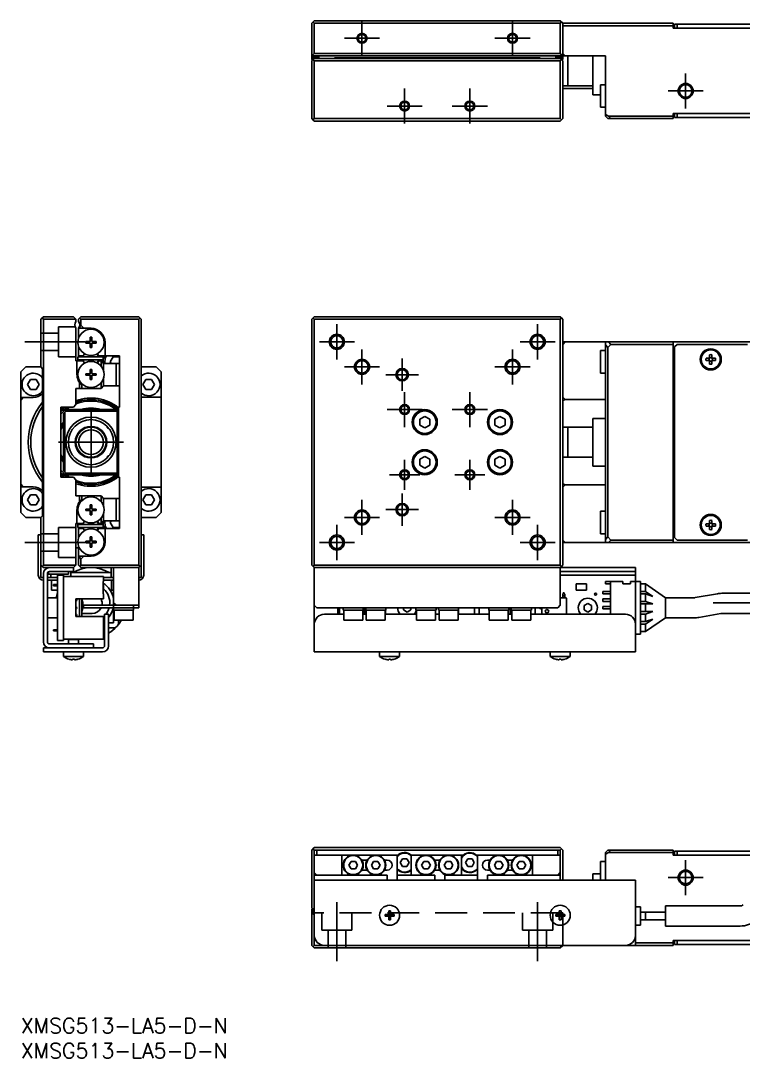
# Model space of a CAD drawing. Extents: x 0 to 586, y -8 to 203.
# Drawn here: x 0 to 144, y -8 to 198.8 of the extents above; entities that cross this region are included whole.
import ezdxf

# ---------------------------------------------------------------- set-up
doc = ezdxf.new("R2010")
doc.units = 0
doc.header["$LTSCALE"] = 0.5
doc.linetypes.add('CENTER', pattern=[50.8, 31.75, -6.35, 6.35, -6.35])
doc.linetypes.add('DASHED', pattern=[19.05, 12.7, -6.35])
for name, color, linetype in [('MSM_CENTER', 1, 'CENTER'), ('MSM_CONTINUOUS', 7, 'CONTINUOUS'), ('MSM_DASHED', 4, 'DASHED'), ('MSM_NARROW', 5, 'CONTINUOUS'), ('MSM_PART_NUMBER', 7, 'CONTINUOUS')]:
    doc.layers.add(name, color=color, linetype=linetype)
doc.styles.get("Standard").update_dxf_attribs({"font": 'txt.shx', "height": 1, "bigfont": 'bigfont.shx'})

# ---------------------------------------------------------------- blocks, each defined once
blk = doc.blocks.new('*U2')
at = {"layer": 'MSM_PART_NUMBER'}
blk.add_text('XMSG513-LA5-D-N', height=3, dxfattribs=at).set_placement((0, -3))
blk = doc.blocks.new('*U3')
at = {"layer": 'MSM_PART_NUMBER'}
blk.add_text('XMSG513-LA5-D-N', height=3, dxfattribs=at).set_placement((0, -8))

msp = doc.modelspace()

# ---------------------------------------------------------------- linework, layer by layer
at = {"layer": 'MSM_CENTER'}
for p, q in [((68, 198.8), (68, 191.8)), ((98, 198.8), (98, 191.8)), ((64.5, 195.3), (71.5, 195.3)), ((94.5, 195.3), (101.5, 195.3)), ((132.5, 188.3), (132.5, 181.3)), ((76.5, 185.3), (76.5, 178.3)), ((89.5, 185.3), (89.5, 178.3)), ((129, 184.8), (136, 184.8)), ((73, 181.8), (80, 181.8)), ((86, 181.8), (93, 181.8)), ((63, 138.3), (63, 131.3)), ((103, 138.3), (103, 131.3)), ((12.84, 134.8), (0.83, 134.8)), ((59.5, 134.8), (66.5, 134.8)), ((99.5, 134.8), (106.5, 134.8)), ((68, 133.3), (68, 126.3)), ((98, 133.3), (98, 126.3)), ((76, 125), (76, 131.5)), ((64.5, 129.8), (71.5, 129.8)), ((72.75, 128.25), (79.25, 128.25)), ((94.5, 129.8), (101.5, 129.8)), ((76.5, 124.8), (76.5, 117.8)), ((89.5, 124.8), (89.5, 117.8)), ((14, 108.3), (14, 121.3)), ((73, 121.3), (80, 121.3)), ((86, 121.3), (93, 121.3)), ((7.5, 114.8), (20.5, 114.8)), ((76.5, 105.3), (76.5, 111.3)), ((89.5, 105.3), (89.5, 111.3)), ((73.5, 108.3), (79.5, 108.3)), ((86.5, 108.3), (92.5, 108.3)), ((76, 98.1), (76, 104.6)), ((68, 103.3), (68, 96.3)), ((72.75, 101.35), (79.25, 101.35)), ((98, 103.3), (98, 96.3)), ((64.5, 99.8), (71.5, 99.8)), ((94.5, 99.8), (101.5, 99.8)), ((63, 98.3), (63, 91.3)), ((103, 98.3), (103, 91.3)), ((0.83, 94.8), (12.84, 94.8)), ((59.5, 94.8), (66.5, 94.8)), ((99.5, 94.8), (106.5, 94.8)), ((138, 82.8), (288, 82.8)), ((132.5, 31.5), (132.5, 24.5)), ((129, 28), (136, 28)), ((63, 23.13), (63, 11.33)), ((103, 23.13), (103, 11.33))]:
    msp.add_line(p, q, dxfattribs=at)
at = {"layer": 'MSM_CONTINUOUS'}
for p, q in [((58.5, 198.8), (58, 198.3)), ((58.25, 198.55), (58.5, 198.3)), ((58.5, 198.8), (107.5, 198.8)), ((108, 198.3), (107.5, 198.8)), ((107.5, 198.3), (107.75, 198.55)), ((58, 191.1), (58, 198.3)), ((58.5, 198.3), (58.5, 192.3)), ((107.5, 198.3), (58.5, 198.3)), ((107.5, 192.3), (107.5, 198.3)), ((108, 198.3), (130, 198.3)), ((108, 191.1), (108, 198.3)), ((130, 197.8), (108, 197.8)), ((130, 198.3), (130, 197.3)), ((145.5, 197.3), (130, 197.3)), ((130.3, 197.3), (130.3, 198.1)), ((130.3, 198.1), (145.3, 198.1)), ((130.8, 198.1), (130.8, 197.3)), ((58.5, 192.3), (58, 191.8)), ((58, 191.8), (116.5, 191.8)), ((58, 191.6), (59.4, 191.6)), ((58, 190.8), (58.5, 191.3)), ((58.1, 191), (58, 191.1)), ((58, 179.3), (58, 190.8)), ((58.1, 190.9), (58.1, 191.1)), ((58.5, 190.8), (58.25, 191.05)), ((59.1, 191.4), (58.4, 191.4)), ((58.5, 192.3), (107.5, 192.3)), ((58.5, 191.3), (107.5, 191.3)), ((107.5, 190.8), (58.5, 190.8)), ((58.5, 190.8), (58.5, 179.3)), ((59.4, 191.3), (59.4, 191.6)), ((103.5, 191.41), (62.5, 191.41)), ((62.5, 191.3), (62.5, 191.41)), ((103.5, 191.3), (103.5, 191.41)), ((106.6, 191.3), (106.6, 191.6)), ((108, 191.6), (106.6, 191.6)), ((107.6, 191.4), (106.9, 191.4)), ((108, 191.8), (107.5, 192.3)), ((107.5, 191.3), (108, 190.8)), ((107.75, 191.05), (107.5, 190.8)), ((107.5, 179.3), (107.5, 190.8)), ((108, 191.1), (107.9, 191)), ((107.9, 191.1), (107.9, 190.9)), ((108.5, 191.8), (108, 192.3)), ((108, 190.8), (108, 179.3)), ((109, 185.8), (109, 191.8)), ((114, 184.05), (114, 191.8)), ((116.5, 179.8), (116.5, 191.8)), ((108, 185.8), (114, 185.8)), ((108, 185.3), (114, 185.3)), ((115.5, 186.05), (115.5, 181.55)), ((116.5, 186.05), (115.5, 186.05)), ((114, 184.05), (115.5, 184.05)), ((115.5, 181.55), (116.5, 181.55)), ((116.5, 180.11), (117.11, 179.8)), ((145.5, 180.3), (130, 180.3)), ((130, 180.3), (130, 179.3)), ((130.3, 179.5), (130.3, 180.3)), ((130.8, 180.3), (130.8, 179.5)), ((58, 179.3), (58.5, 178.8)), ((58.25, 179.05), (58.5, 179.3)), ((58.5, 179.3), (107.5, 179.3)), ((107.5, 178.8), (58.5, 178.8)), ((107.5, 179.3), (107.75, 179.05)), ((107.5, 178.8), (108, 179.3)), ((117, 179.3), (116.5, 179.8)), ((130, 179.3), (117, 179.3)), ((117.11, 179.8), (130, 179.8)), ((117.11, 179.8), (117.61, 179.3)), ((130.3, 179.5), (145.7, 179.5)), ((4, 139.3), (4.5, 139.8)), ((4, 129.8), (4, 139.3)), ((4.25, 139.55), (4.5, 139.3)), ((4.5, 139.8), (10.5, 139.8)), ((4.5, 139.3), (4.5, 90.3)), ((11, 139.3), (4.5, 139.3)), ((10.5, 139.8), (11, 139.3)), ((11, 138.86), (11, 139.3)), ((11.5, 139.3), (12, 139.8)), ((11.5, 138.86), (11.5, 139.3)), ((11.75, 139.55), (12, 139.3)), ((12, 139.8), (23.5, 139.8)), ((12, 139.3), (12, 138.1)), ((23.5, 139.3), (12, 139.3)), ((24, 139.3), (23.5, 139.8)), ((23.5, 139.3), (23.75, 139.55)), ((23.5, 90.3), (23.5, 139.3)), ((24, 88), (24, 139.3)), ((58, 139.3), (58.5, 139.8)), ((58, 90.3), (58, 139.3)), ((58.25, 139.55), (58.5, 139.3)), ((58.5, 139.8), (107.5, 139.8)), ((58.5, 139.3), (58.5, 90.3)), ((107.5, 139.3), (58.5, 139.3)), ((107.5, 139.8), (108, 139.3)), ((107.5, 139.3), (107.75, 139.55)), ((107.5, 90.3), (107.5, 139.3)), ((108, 139.3), (108, 90.3)), ((11, 131), (11, 137.54)), ((11.5, 137.54), (11.5, 135.41)), ((14, 137.5), (11.5, 137.5)), ((12, 138.1), (11.58, 137.5)), ((12.6, 137.5), (12, 138.1)), ((11.4, 134.8), (11, 134.8)), ((13, 134.84), (13.8, 134.84)), ((13, 134.84), (13, 134.56)), ((13, 134.56), (13.8, 134.56)), ((13.53, 134.56), (13.53, 134.84)), ((13.86, 135.7), (14.15, 135.7)), ((13.86, 134.91), (13.86, 135.7)), ((14.15, 135.17), (13.86, 135.17)), ((13.86, 133.7), (13.86, 134.5)), ((14.15, 134.91), (14.15, 135.7)), ((14.15, 133.7), (14.15, 134.5)), ((14.21, 134.84), (15, 134.84)), ((14.21, 134.56), (15, 134.56)), ((14.47, 134.56), (14.47, 134.84)), ((15, 134.84), (15, 134.56)), ((16.8, 132), (16.8, 134.7)), ((108, 134.3), (108.5, 134.8)), ((151.5, 134.8), (108, 134.8)), ((116.5, 94.8), (116.5, 134.8)), ((117.11, 134.8), (117.61, 134.3)), ((130, 134.8), (130, 94.8)), ((11.5, 133.99), (11.5, 132)), ((13.86, 134.23), (14.15, 134.23)), ((13.86, 133.7), (14.15, 133.7)), ((115.5, 133.05), (115.5, 128.55)), ((116.5, 133.05), (115.5, 133.05)), ((117, 133.69), (116.5, 134.19)), ((117.61, 134.3), (117, 133.69)), ((117, 133.69), (117, 95.91)), ((130, 134.3), (117.61, 134.3)), ((130.8, 134.3), (130.3, 133.8)), ((130.3, 133.8), (130.3, 95.8)), ((144.8, 134.3), (130.8, 134.3)), ((12.46, 131), (11, 131)), ((11.2, 131), (11.2, 128.3)), ((11.39, 131.8), (11.39, 131.2)), ((16.39, 131.8), (11.39, 131.8)), ((11.39, 131.2), (16.39, 131.2)), ((11.5, 132), (12.46, 132)), ((12.46, 132), (12.63, 132.29)), ((12.46, 131), (12.63, 130.71)), ((15.37, 132.29), (15.54, 132)), ((15.37, 130.71), (15.54, 131)), ((15.54, 132), (19.7, 132)), ((16, 131), (15.54, 131)), ((16, 129.96), (16, 131)), ((16, 131), (16.5, 130.5)), ((16.39, 131.2), (16.39, 131.8)), ((16.5, 130.5), (16.5, 129.01)), ((19.7, 130.5), (16.5, 130.5)), ((17.85, 130.8), (18.42, 131.8)), ((18.02, 130.5), (17.85, 130.8)), ((18.42, 131.8), (19.58, 131.8)), ((19, 126), (19, 130.5)), ((19.58, 131.8), (19.7, 131.59)), ((19.7, 121.8), (19.7, 132)), ((137.26, 131.54), (136.58, 131.54)), ((136.58, 131.06), (137.26, 131.06)), ((137.26, 132.22), (137.26, 131.54)), ((137.26, 131.06), (137.26, 130.38)), ((137.74, 131.54), (137.74, 132.22)), ((138.42, 131.54), (137.74, 131.54)), ((137.74, 130.38), (137.74, 131.06)), ((137.74, 131.06), (138.42, 131.06)), ((1, 129.8), (0, 128.8)), ((0, 100.8), (0, 128.8)), ((1, 129.8), (4, 129.8)), ((4.35, 129.45), (4, 129.8)), ((4.35, 100.15), (4.35, 129.45)), ((13, 128.44), (13.8, 128.44)), ((13, 128.44), (13, 128.15)), ((13.53, 128.15), (13.53, 128.44)), ((13.86, 129.3), (14.15, 129.3)), ((13.86, 128.5), (13.86, 129.3)), ((14.15, 128.77), (13.86, 128.77)), ((14.15, 128.5), (14.15, 129.3)), ((14.21, 128.44), (15, 128.44)), ((14.47, 128.15), (14.47, 128.44)), ((15, 128.44), (15, 128.15)), ((24, 129.8), (27, 129.8)), ((28, 128.8), (27, 129.8)), ((28, 128.8), (28, 100.8)), ((115.5, 128.55), (116.5, 128.55)), ((1.35, 126.3), (1.92, 127.3)), ((1.92, 125.3), (1.35, 126.3)), ((1.92, 127.3), (3.08, 127.3)), ((3.08, 127.3), (3.65, 126.3)), ((3.65, 126.3), (3.08, 125.3)), ((11.7, 125.5), (11.7, 126.7)), ((12.2, 126.16), (12.2, 125.5)), ((13, 128.15), (13.8, 128.15)), ((13.86, 127.3), (13.86, 128.09)), ((13.86, 127.83), (14.15, 127.83)), ((13.86, 127.3), (14.15, 127.3)), ((14.15, 127.3), (14.15, 128.09)), ((14.21, 128.15), (15, 128.15)), ((16, 125.5), (16, 126.64)), ((16.5, 127.59), (16.5, 126)), ((24.35, 126.3), (24.92, 127.3)), ((24.92, 125.3), (24.35, 126.3)), ((24.92, 127.3), (26.08, 127.3)), ((26.08, 127.3), (26.65, 126.3)), ((26.65, 126.3), (26.08, 125.3)), ((3.08, 125.3), (1.92, 125.3)), ((11, 125.5), (16, 125.5)), ((11, 125.5), (11, 122.3)), ((16.5, 126), (16, 125.5)), ((16.5, 126), (19.7, 126)), ((26.08, 125.3), (24.92, 125.3)), ((130.3, 124.8), (130, 124.8)), ((0, 123.2), (0.5, 123.7)), ((2.5, 123.7), (0, 123.7)), ((11, 122.3), (10.5, 121.8)), ((28, 123.8), (24, 123.8)), ((108.5, 123.29), (108, 123.79)), ((108, 123.11), (108.5, 123.29)), ((116.5, 123.29), (108.5, 123.29)), ((130, 123.05), (130.3, 123.05)), ((8, 107.8), (8, 121.8)), ((10.5, 121.8), (8, 121.8)), ((8.5, 120.5), (9.3, 121.3)), ((8.5, 109.1), (8.5, 120.5)), ((8.8, 120.8), (8.8, 108.8)), ((19, 121), (9, 121)), ((9.3, 121.3), (18.7, 121.3)), ((18.7, 121.3), (19.5, 120.5)), ((19.2, 108.8), (19.2, 120.8)), ((19.5, 107.8), (19.5, 121.8)), ((19.5, 121.8), (19.7, 121.8)), ((79.5, 119.38), (80.5, 119.95)), ((80.5, 119.95), (81.5, 119.38)), ((94.5, 119.38), (95.5, 119.95)), ((95.5, 119.95), (96.5, 119.38)), ((17.2, 117.78), (17.2, 117.96)), ((79.5, 118.22), (79.5, 119.38)), ((80.5, 117.65), (79.5, 118.22)), ((81.5, 118.22), (80.5, 117.65)), ((81.5, 119.38), (81.5, 118.22)), ((94.5, 118.22), (94.5, 119.38)), ((95.5, 117.65), (94.5, 118.22)), ((96.5, 118.22), (95.5, 117.65)), ((96.5, 119.38), (96.5, 118.22)), ((114, 110.05), (114, 119.55)), ((116.5, 119.55), (114, 119.55)), ((130.2, 119.8), (130, 119.6)), ((130.3, 119.8), (130.2, 119.8)), ((130.2, 119.8), (130.2, 109.8)), ((17.2, 117.78), (17.43, 117.55)), ((17.43, 117.72), (17.43, 117.55)), ((17.43, 117.55), (17.56, 117.55)), ((114, 117.8), (108, 117.8)), ((109, 111.8), (109, 117.8)), ((17.43, 112.05), (17.2, 111.83)), ((17.2, 111.64), (17.2, 111.83)), ((17.43, 112.05), (17.43, 111.88)), ((17.56, 112.05), (17.43, 112.05)), ((79.5, 111.38), (80.5, 111.95)), ((80.5, 111.95), (81.5, 111.38)), ((94.5, 111.38), (95.5, 111.95)), ((95.5, 111.95), (96.5, 111.38)), ((108, 111.8), (114, 111.8)), ((79.5, 110.22), (79.5, 111.38)), ((80.5, 109.65), (79.5, 110.22)), ((81.5, 110.22), (80.5, 109.65)), ((81.5, 111.38), (81.5, 110.22)), ((94.5, 110.22), (94.5, 111.38)), ((95.5, 109.65), (94.5, 110.22)), ((96.5, 110.22), (95.5, 109.65)), ((96.5, 111.38), (96.5, 110.22)), ((114, 110.05), (116.5, 110.05)), ((130, 110), (130.2, 109.8)), ((130.2, 109.8), (130.3, 109.8)), ((8, 107.8), (10.5, 107.8)), ((9.3, 108.3), (8.5, 109.1)), ((9, 108.6), (19, 108.6)), ((18.7, 108.3), (9.3, 108.3)), ((10.5, 107.8), (11, 107.3)), ((19.5, 109.1), (18.7, 108.3)), ((19.7, 107.8), (19.5, 107.8)), ((19.7, 97.6), (19.7, 107.8)), ((0.5, 105.9), (0, 106.4)), ((0, 105.9), (2.5, 105.9)), ((11, 107.3), (11, 104.1)), ((24, 105.8), (28, 105.8)), ((108.5, 106.31), (108, 106.49)), ((108, 105.81), (108.5, 106.31)), ((108.5, 106.31), (116.5, 106.31)), ((130.3, 106.55), (130, 106.55)), ((1.35, 103.3), (1.92, 104.3)), ((1.92, 104.3), (3.08, 104.3)), ((3.08, 104.3), (3.65, 103.3)), ((11, 104.1), (16, 104.1)), ((11.7, 102.9), (11.7, 104.1)), ((12.2, 104.1), (12.2, 103.44)), ((16, 102.96), (16, 104.1)), ((16, 104.1), (16.5, 103.6)), ((16.5, 103.6), (16.5, 102.01)), ((19.7, 103.6), (16.5, 103.6)), ((19, 99.1), (19, 103.6)), ((24.35, 103.3), (24.92, 104.3)), ((24.92, 104.3), (26.08, 104.3)), ((26.08, 104.3), (26.65, 103.3)), ((130, 104.8), (130.3, 104.8)), ((1.92, 102.3), (1.35, 103.3)), ((3.08, 102.3), (1.92, 102.3)), ((3.65, 103.3), (3.08, 102.3)), ((13, 101.44), (13.8, 101.44)), ((13, 101.44), (13, 101.15)), ((13.53, 101.15), (13.53, 101.44)), ((13.86, 102.3), (14.15, 102.3)), ((13.86, 101.5), (13.86, 102.3)), ((14.15, 101.77), (13.86, 101.77)), ((14.15, 101.5), (14.15, 102.3)), ((14.21, 101.44), (15, 101.44)), ((14.47, 101.15), (14.47, 101.44)), ((15, 101.44), (15, 101.15)), ((24.92, 102.3), (24.35, 103.3)), ((26.08, 102.3), (24.92, 102.3)), ((26.65, 103.3), (26.08, 102.3)), ((0, 100.8), (1, 99.8)), ((4, 99.8), (1, 99.8)), ((4, 99.8), (4.35, 100.15)), ((4, 88), (4, 99.8)), ((11.2, 98.6), (11.2, 101.3)), ((13, 101.15), (13.8, 101.15)), ((13.86, 100.3), (13.86, 101.09)), ((13.86, 100.83), (14.15, 100.83)), ((13.86, 100.3), (14.15, 100.3)), ((14.15, 100.3), (14.15, 101.09)), ((14.21, 101.15), (15, 101.15)), ((16, 98.6), (16, 99.64)), ((16.5, 100.59), (16.5, 99.1)), ((27, 99.8), (24, 99.8)), ((27, 99.8), (28, 100.8)), ((115.5, 101.05), (115.5, 96.55)), ((116.5, 101.05), (115.5, 101.05)), ((11, 90.3), (11, 98.6)), ((12.46, 98.6), (11, 98.6)), ((11.39, 98.4), (11.39, 97.8)), ((16.39, 98.4), (11.39, 98.4)), ((11.39, 97.8), (16.39, 97.8)), ((12.46, 97.6), (11.5, 97.6)), ((11.5, 97.6), (11.5, 95.61)), ((12.63, 98.89), (12.46, 98.6)), ((12.63, 97.31), (12.46, 97.6)), ((15.54, 98.6), (15.37, 98.89)), ((15.54, 97.6), (15.37, 97.31)), ((16, 98.6), (15.54, 98.6)), ((19.7, 97.6), (15.54, 97.6)), ((16.5, 99.1), (16, 98.6)), ((16.39, 97.8), (16.39, 98.4)), ((16.5, 99.1), (19.7, 99.1)), ((16.8, 94.9), (16.8, 97.6)), ((17.85, 98.8), (18.02, 99.1)), ((18.42, 97.8), (17.85, 98.8)), ((19.58, 97.8), (18.42, 97.8)), ((19.7, 98.01), (19.58, 97.8)), ((137.26, 98.54), (136.58, 98.54)), ((136.58, 98.06), (137.26, 98.06)), ((137.26, 99.22), (137.26, 98.54)), ((137.26, 98.06), (137.26, 97.38)), ((137.74, 98.54), (137.74, 99.22)), ((138.42, 98.54), (137.74, 98.54)), ((137.74, 97.38), (137.74, 98.06)), ((137.74, 98.06), (138.42, 98.06)), ((3.5, 96.3), (3.5, 88.3)), ((3.5, 96.3), (4, 96.3)), ((13.86, 95.9), (14.15, 95.9)), ((13.86, 95.1), (13.86, 95.9)), ((14.15, 95.37), (13.86, 95.37)), ((14.15, 95.1), (14.15, 95.9)), ((24, 96.3), (24.5, 96.3)), ((24.5, 96.3), (24.5, 88.3)), ((108.5, 94.8), (108, 95.3)), ((115.5, 96.55), (116.5, 96.55)), ((116.5, 95.41), (117, 95.91)), ((117, 95.91), (117.61, 95.3)), ((117.61, 95.3), (117.11, 94.8)), ((117.61, 95.3), (130, 95.3)), ((130.3, 95.8), (130.8, 95.3)), ((130.8, 95.3), (144.8, 95.3)), ((11.4, 94.8), (11, 94.8)), ((11.5, 93.72), (11, 93.72)), ((11.5, 94.19), (11.5, 90.3)), ((13, 95.04), (13.8, 95.04)), ((13, 95.04), (13, 94.75)), ((13, 94.75), (13.8, 94.75)), ((13.53, 94.75), (13.53, 95.04)), ((13.86, 93.9), (13.86, 94.69)), ((13.86, 94.43), (14.15, 94.43)), ((13.86, 93.9), (14.15, 93.9)), ((14.15, 93.9), (14.15, 94.69)), ((14.21, 95.04), (15, 95.04)), ((14.21, 94.75), (15, 94.75)), ((14.47, 94.75), (14.47, 95.04)), ((15, 95.04), (15, 94.75)), ((108, 94.8), (145.5, 94.8)), ((14, 92.1), (11.5, 92.1)), ((11.58, 92.1), (12, 91.5)), ((12, 91.5), (12.6, 92.1)), ((12, 91.5), (12, 90.3)), ((4.5, 89.8), (4, 90.3)), ((4.5, 90.3), (4.25, 90.05)), ((4.5, 90.3), (11, 90.3)), ((10.5, 89.8), (4.5, 89.8)), ((5.5, 88.95), (5.5, 88.5)), ((10.5, 89), (5.7, 89)), ((9.5, 88.5), (9.5, 89)), ((10, 88.05), (10, 89)), ((11, 90.3), (10.5, 89.8)), ((10.5, 89.8), (10.5, 89)), ((12, 89.8), (11.5, 90.3)), ((12, 90.3), (11.75, 90.05)), ((12, 90.3), (23.5, 90.3)), ((23.5, 89.8), (12, 89.8)), ((18, 89.8), (18, 87.8)), ((18.5, 89.8), (18.5, 78.8)), ((23.75, 90.05), (23.5, 90.3)), ((23.5, 89.8), (24, 90.3)), ((23.5, 89.8), (23.5, 81.8)), ((58.5, 89.8), (58, 90.3)), ((58.5, 90.3), (58.25, 90.05)), ((58.5, 90.3), (107.5, 90.3)), ((122.5, 89.8), (58.5, 89.8)), ((58.5, 89.8), (58.5, 73)), ((107.75, 90.05), (107.5, 90.3)), ((108, 90.3), (107.5, 89.8)), ((107.5, 89.8), (107.5, 82.3)), ((122.5, 89), (107.5, 89)), ((122.5, 89.8), (122.5, 73)), ((4.2, 87.8), (4.5, 87.8)), ((4.5, 75), (4.5, 88.6)), ((5.3, 88.6), (5.3, 75)), ((5.3, 87.8), (7.3, 87.8)), ((5.3, 87.3), (7.3, 87.3)), ((9.5, 88.5), (5.5, 88.5)), ((6, 88.5), (6, 87.8)), ((6.1, 87.3), (6.1, 85.3)), ((7.3, 75.3), (7.3, 88.3)), ((7.3, 88.3), (8.5, 88.3)), ((8.5, 75.3), (8.5, 88.3)), ((16.5, 88.05), (8.5, 88.05)), ((10, 88.8), (18, 88.8)), ((16.4, 84.55), (16.4, 87.05)), ((16.5, 87.05), (16.4, 87.05)), ((16.5, 87.05), (16.5, 88.05)), ((16.5, 87.8), (18.5, 87.8)), ((16.5, 87.3), (18.5, 87.3)), ((18.1, 87.3), (18.1, 85.3)), ((23.5, 87.8), (23.8, 87.8)), ((107.5, 88.3), (122.5, 88.3)), ((116.5, 86.55), (116.5, 87.05)), ((116.5, 87.05), (120, 87.05)), ((117.5, 87.05), (117.5, 80.5)), ((120, 87.05), (120, 86.55)), ((121.5, 87.05), (121.5, 86.55)), ((121.5, 87.05), (123.5, 87.05)), ((123.5, 87.05), (123.5, 76.55)), ((6.1, 85.3), (7.3, 85.3)), ((6.5, 86.42), (6.5, 86.17)), ((7.3, 86.42), (6.5, 86.42)), ((7.3, 86.17), (6.5, 86.17)), ((16.4, 86.25), (16.5, 86.25)), ((16.4, 85.88), (16.5, 85.88)), ((16.4, 85.72), (16.5, 85.72)), ((16.4, 85.35), (16.5, 85.35)), ((16.5, 85.35), (16.5, 86.25)), ((18.1, 85.3), (18.5, 85.3)), ((108.11, 84.55), (108.11, 84.8)), ((108.31, 84.8), (108.11, 84.8)), ((108.31, 84.8), (108.31, 84.55)), ((110.71, 86.55), (110.71, 85.3)), ((112.71, 86.55), (110.71, 86.55)), ((110.71, 85.3), (112.71, 85.3)), ((112.71, 85.3), (112.71, 86.55)), ((117.5, 85.05), (116, 85.05)), ((116, 84.55), (116, 85.05)), ((116.5, 86.55), (117.5, 86.55)), ((121.5, 86.55), (120, 86.55)), ((124.5, 86.55), (123.5, 86.55)), ((123.5, 85.05), (124.5, 85.05)), ((128.5, 83.8), (124.5, 86.55)), ((124.5, 86.55), (124.5, 85.05)), ((124.5, 85.05), (125.95, 84.05)), ((7.3, 83.8), (5.3, 83.8)), ((11, 83.55), (16.5, 83.55)), ((11, 80.05), (11, 83.55)), ((11.7, 83.55), (11.7, 80.05)), ((12.2, 83.55), (12.2, 80.05)), ((16.5, 84.55), (16.4, 84.55)), ((16.5, 83.55), (16.5, 84.55)), ((19, 82.3), (18.5, 82.8)), ((107.5, 83.75), (108.66, 83.75)), ((108, 84.48), (108.11, 84.55)), ((108, 83.75), (108, 84.48)), ((108, 84.19), (108.43, 84.19)), ((108.31, 84.55), (108.43, 84.48)), ((108.43, 83.75), (108.43, 84.48)), ((108.76, 83.65), (108.76, 80.5)), ((116, 84.55), (117.5, 84.55)), ((117.5, 83.55), (116, 83.55)), ((116, 83.05), (116, 83.55)), ((116, 83.05), (117.5, 83.05)), ((124.5, 84.55), (123.5, 84.55)), ((123.5, 83.05), (124.5, 83.05)), ((125.95, 84.05), (124.5, 84.55)), ((124.5, 84.55), (124.5, 83.05)), ((124.5, 83.05), (125.95, 82.55)), ((128.5, 83.8), (128.5, 79.8)), ((134.24, 83.8), (128.5, 83.8)), ((138.82, 84.59), (134.41, 83.82)), ((152, 84.67), (139.69, 84.67)), ((12.2, 80.67), (14.21, 80.67)), ((12.35, 81.8), (12.35, 82.67)), ((12.5, 81.8), (12.5, 82.3)), ((23.5, 82.3), (12.5, 82.3)), ((12.5, 81.8), (23.5, 81.8)), ((22.5, 81.3), (18.5, 81.3)), ((18.6, 81.3), (18.6, 79.3)), ((22.4, 79.3), (22.4, 81.3)), ((22.5, 81.3), (22.5, 82.3)), ((58.5, 82.3), (59, 81.8)), ((59, 81.8), (107, 81.8)), ((63.2, 80.5), (63.2, 81.8)), ((63.5, 80.5), (63.5, 81.8)), ((64.25, 81.8), (64.25, 81.3)), ((68.25, 81.3), (64.25, 81.3)), ((64.35, 81.3), (64.35, 79.3)), ((68.15, 79.3), (68.15, 81.3)), ((68.25, 81.3), (68.25, 81.8)), ((68.5, 80.5), (68.5, 81.8)), ((68.75, 81.8), (68.75, 81.3)), ((72.75, 81.3), (68.75, 81.3)), ((68.85, 81.3), (68.85, 79.3)), ((72.65, 79.3), (72.65, 81.3)), ((72.67, 80.5), (72.67, 81.3)), ((72.75, 81.3), (72.75, 81.8)), ((76.25, 81.37), (76.25, 81.8)), ((77, 80.93), (76.25, 81.37)), ((77.75, 81.37), (77, 80.93)), ((77.75, 81.8), (77.75, 81.37)), ((78.75, 81.8), (78.75, 81.3)), ((82.75, 81.3), (78.75, 81.3)), ((78.85, 81.3), (78.85, 79.3)), ((82.65, 79.3), (82.65, 81.3)), ((82.75, 81.3), (82.75, 81.8)), ((83.25, 81.8), (83.25, 81.3)), ((87.25, 81.3), (83.25, 81.3)), ((83.35, 81.3), (83.35, 79.3)), ((87.15, 79.3), (87.15, 81.3)), ((87.25, 81.3), (87.25, 81.8)), ((87.25, 81.3), (87.25, 80.5)), ((90.45, 80.5), (90.45, 81.8)), ((91.37, 81.8), (91.37, 80.5)), ((93.25, 81.8), (93.25, 81.3)), ((97.25, 81.3), (93.25, 81.3)), ((93.35, 81.3), (93.35, 79.3)), ((97.15, 79.3), (97.15, 81.3)), ((97.25, 81.3), (97.25, 81.8)), ((97.5, 80.5), (97.5, 81.8)), ((97.75, 81.8), (97.75, 81.3)), ((101.75, 81.3), (97.75, 81.3)), ((97.85, 81.3), (97.85, 79.3)), ((101.65, 79.3), (101.65, 81.3)), ((101.75, 81.3), (101.75, 81.8)), ((102.5, 80.5), (102.5, 81.8)), ((103.86, 80.5), (103.86, 81.8)), ((107, 81.8), (107.5, 82.3)), ((112.25, 82.23), (113, 82.67)), ((112.25, 81.37), (112.25, 82.23)), ((113, 80.93), (112.25, 81.37)), ((113, 82.67), (113.75, 82.23)), ((113.75, 81.37), (113, 80.93)), ((113.75, 82.23), (113.75, 81.37)), ((117.5, 82.05), (116, 82.05)), ((116, 81.55), (116, 82.05)), ((116, 81.55), (117.5, 81.55)), ((125.95, 82.55), (123.5, 82.55)), ((123.5, 81.05), (125.95, 81.05)), ((124.5, 82.55), (124.5, 81.05)), ((125.95, 81.05), (124.5, 80.55)), ((135.11, 79.88), (139.51, 80.65)), ((139.69, 80.67), (152, 80.67)), ((5.3, 79.8), (7.3, 79.8)), ((16.5, 80.05), (11, 80.05)), ((16.5, 75.55), (16.5, 80.05)), ((16.5, 78.8), (16.7, 78.8)), ((16.7, 80.5), (17.5, 80.5)), ((16.7, 80.5), (16.7, 74.3)), ((17.5, 74.2), (17.5, 80.5)), ((17.5, 78.8), (18.5, 78.8)), ((18.6, 79.3), (22.4, 79.3)), ((19.5, 78.8), (19.5, 79.3)), ((60.5, 80.5), (64.35, 80.5)), ((64.35, 79.3), (68.15, 79.3)), ((68.15, 80.5), (68.85, 80.5)), ((68.85, 79.3), (72.65, 79.3)), ((72.65, 80.5), (78.85, 80.5)), ((78.85, 79.3), (82.65, 79.3)), ((82.65, 80.5), (83.35, 80.5)), ((83.35, 79.3), (87.15, 79.3)), ((87.15, 80.5), (93.35, 80.5)), ((93.35, 79.3), (97.15, 79.3)), ((97.15, 80.5), (97.85, 80.5)), ((97.85, 79.3), (101.65, 79.3)), ((101.65, 80.5), (120.5, 80.5)), ((116, 80.5), (116, 80.55)), ((117.5, 80.55), (116, 80.55)), ((124.5, 80.55), (123.5, 80.55)), ((123.5, 79.05), (124.5, 79.05)), ((124.5, 80.55), (124.5, 79.05)), ((124.5, 77.05), (128.5, 79.8)), ((124.5, 79.05), (125.95, 79.55)), ((125.95, 79.55), (124.5, 78.55)), ((128.5, 79.8), (134.24, 79.8)), ((6.5, 77.42), (6.5, 77.17)), ((7.3, 77.42), (6.5, 77.42)), ((7.3, 77.17), (6.5, 77.17)), ((16.5, 77.8), (16.7, 77.8)), ((17.5, 77.8), (18.5, 77.8)), ((123.5, 76.55), (122.5, 76.55)), ((124.5, 78.55), (123.5, 78.55)), ((123.5, 77.05), (124.5, 77.05)), ((124.5, 78.55), (124.5, 77.05)), ((5.7, 74.6), (14.5, 74.6)), ((7.3, 75.3), (8.5, 75.3)), ((8.5, 75.55), (16.5, 75.55)), ((9.55, 75.55), (9.5, 75.5)), ((11.5, 75.5), (9.5, 75.5)), ((9.5, 75.5), (9.5, 74.6)), ((11.5, 75.5), (11.45, 75.55)), ((11.5, 74.6), (11.5, 75.5)), ((14.5, 74.6), (14.5, 73.8)), ((4.5, 73), (4.5, 73.8)), ((16.2, 73.8), (4.5, 73.8)), ((16.3, 73), (4.5, 73)), ((8.5, 73), (8.5, 72.1)), ((12.5, 72.1), (12.5, 73)), ((122.5, 73), (58.5, 73)), ((71.5, 73), (71.5, 72.1)), ((75.5, 72.1), (75.5, 73)), ((105.5, 73), (105.5, 72.1)), ((109.5, 72.1), (109.5, 73)), ((12.5, 72.1), (8.5, 72.1)), ((9.61, 71.53), (9.61, 71.53)), ((10.32, 71.53), (10.68, 71.53)), ((10.32, 71.41), (10.32, 71.53)), ((10.68, 71.53), (10.68, 71.41)), ((11.39, 71.53), (11.39, 71.53)), ((75.5, 72.1), (71.5, 72.1)), ((72.61, 71.53), (72.61, 71.53)), ((73.32, 71.53), (73.68, 71.53)), ((73.32, 71.41), (73.32, 71.53)), ((73.68, 71.53), (73.68, 71.41)), ((74.39, 71.53), (74.39, 71.53)), ((109.5, 72.1), (105.5, 72.1)), ((106.61, 71.53), (106.61, 71.53)), ((107.32, 71.53), (107.68, 71.53)), ((107.32, 71.41), (107.32, 71.53)), ((107.68, 71.53), (107.68, 71.41)), ((108.39, 71.53), (108.39, 71.53)), ((58.5, 34), (58, 33.5)), ((58, 22), (58, 33.5)), ((58.5, 33.5), (58.25, 33.75)), ((58.5, 34), (107.5, 34)), ((58.5, 14.5), (58.5, 33.5)), ((58.5, 33.5), (107.5, 33.5)), ((59, 33.5), (59, 32.5)), ((107, 32.5), (107, 33.5)), ((108, 33.5), (107.5, 34)), ((107.75, 33.75), (107.5, 33.5)), ((107.5, 27.5), (107.5, 33.5)), ((108, 33.5), (108, 27.5)), ((116.5, 33), (117, 33.5)), ((117, 33.5), (130, 33.5)), ((117.61, 33.5), (117.11, 33)), ((130, 33.5), (130, 32.5)), ((130.3, 32.5), (130.3, 33.3)), ((130.3, 33.3), (145.5, 33.3)), ((130.8, 33.3), (130.8, 32.5)), ((75.18, 32.5), (58.5, 32.5)), ((64, 32.5), (64, 28.5)), ((65.38, 30.5), (65.82, 31.25)), ((65.82, 31.25), (66.68, 31.25)), ((66.68, 31.25), (67.12, 30.5)), ((69.02, 31.5), (67.98, 31.5)), ((69.88, 30.5), (70.32, 31.25)), ((70.32, 31.25), (71.18, 31.25)), ((71.18, 31.25), (71.62, 30.5)), ((73, 31.5), (72.48, 31.5)), ((75, 27.5), (75, 32.5)), ((75.63, 31), (76.07, 31.75)), ((76.07, 31.75), (76.93, 31.75)), ((76.93, 31.75), (77.37, 31)), ((77.8, 28.5), (77.8, 32.5)), ((77.8, 32.5), (88.18, 32.5)), ((79.88, 30.5), (80.32, 31.25)), ((80.32, 31.25), (81.18, 31.25)), ((81.18, 31.25), (81.62, 30.5)), ((83.52, 31.5), (82.48, 31.5)), ((84.38, 30.5), (84.82, 31.25)), ((84.82, 31.25), (85.68, 31.25)), ((85.68, 31.25), (86.12, 30.5)), ((87.8, 32.5), (87.8, 28.5)), ((88.63, 31), (89.07, 31.75)), ((89.07, 31.75), (89.93, 31.75)), ((89.93, 31.75), (90.37, 31)), ((90.82, 32.5), (107.5, 32.5)), ((91, 27.5), (91, 32.5)), ((93.52, 31.5), (93, 31.5)), ((94.38, 30.5), (94.82, 31.25)), ((94.82, 31.25), (95.68, 31.25)), ((95.68, 31.25), (96.12, 30.5)), ((98.02, 31.5), (96.98, 31.5)), ((98.88, 30.5), (99.32, 31.25)), ((99.32, 31.25), (100.18, 31.25)), ((100.18, 31.25), (100.62, 30.5)), ((102, 32.5), (102, 28.5)), ((116.5, 31.25), (115.5, 31.25)), ((115.5, 31.25), (115.5, 27.5)), ((117.11, 33), (116.5, 32.69)), ((116.5, 33), (116.5, 27.5)), ((130, 33), (117.11, 33)), ((130, 32.5), (145.5, 32.5)), ((59, 28.5), (58.5, 29)), ((65.82, 29.75), (65.38, 30.5)), ((66.68, 29.75), (65.82, 29.75)), ((67.12, 30.5), (66.68, 29.75)), ((67.98, 29.5), (69.02, 29.5)), ((70.32, 29.75), (69.88, 30.5)), ((71.18, 29.75), (70.32, 29.75)), ((71.62, 30.5), (71.18, 29.75)), ((72.48, 29.5), (73, 29.5)), ((76.07, 30.25), (75.63, 31)), ((76.93, 30.25), (76.07, 30.25)), ((77.37, 31), (76.93, 30.25)), ((80.32, 29.75), (79.88, 30.5)), ((81.18, 29.75), (80.32, 29.75)), ((81.62, 30.5), (81.18, 29.75)), ((82.48, 29.5), (83.52, 29.5)), ((84.82, 29.75), (84.38, 30.5)), ((85.68, 29.75), (84.82, 29.75)), ((86.12, 30.5), (85.68, 29.75)), ((89.07, 30.25), (88.63, 31)), ((89.93, 30.25), (89.07, 30.25)), ((90.37, 31), (89.93, 30.25)), ((93, 29.5), (93.52, 29.5)), ((94.82, 29.75), (94.38, 30.5)), ((95.68, 29.75), (94.82, 29.75)), ((96.12, 30.5), (95.68, 29.75)), ((96.98, 29.5), (98.02, 29.5)), ((99.32, 29.75), (98.88, 30.5)), ((100.18, 29.75), (99.32, 29.75)), ((100.62, 30.5), (100.18, 29.75)), ((107.5, 29), (107, 28.5)), ((73, 28.5), (58.5, 28.5)), ((58.5, 27.5), (122.5, 27.5)), ((73, 27.5), (73, 28.5)), ((82.5, 28.5), (75, 28.5)), ((82.5, 27.5), (82.5, 28.5)), ((84.5, 28.5), (84.5, 27.5)), ((91, 28.5), (84.5, 28.5)), ((93, 28.5), (93, 27.5)), ((107.5, 28.5), (93, 28.5)), ((114, 27.5), (114, 28.75)), ((115.5, 28.75), (114, 28.75)), ((122.5, 27.5), (122.5, 14.5)), ((58, 22), (58.5, 21.5)), ((58, 21.7), (58.1, 21.8)), ((58, 21.7), (58, 14.5)), ((58, 21.2), (58.5, 21.2)), ((58, 21), (58.5, 20.5)), ((58, 21), (58.5, 21)), ((58.1, 21.7), (58.1, 21.9)), ((58.25, 21.75), (58.5, 22)), ((58.4, 21.4), (58.5, 21.4)), ((72.61, 20.68), (73.32, 20.68)), ((72.61, 20.32), (72.61, 20.68)), ((73.32, 21.39), (73.68, 21.39)), ((73.32, 20.68), (73.32, 21.39)), ((73.33, 20.67), (73.32, 20.68)), ((73.67, 20.67), (73.68, 20.68)), ((73.68, 21.39), (73.68, 20.68)), ((73.68, 20.68), (74.39, 20.68)), ((74.39, 20.68), (74.39, 20.32)), ((106.61, 20.32), (106.61, 20.68)), ((106.61, 20.68), (107.32, 20.68)), ((107.32, 21.39), (107.68, 21.39)), ((107.32, 20.68), (107.32, 21.39)), ((107.33, 20.67), (107.32, 20.68)), ((107.67, 20.67), (107.68, 20.68)), ((107.68, 21.39), (107.68, 20.68)), ((107.68, 20.68), (108.39, 20.68)), ((108.39, 20.68), (108.39, 20.32)), ((123.5, 22.2), (122.5, 22.2)), ((123.5, 22.2), (123.5, 18.5)), ((128.5, 21.1), (123.5, 21.1)), ((124.5, 21.1), (124.5, 19.6)), ((143.33, 22.35), (128.5, 22.35)), ((128.5, 22.35), (128.5, 18.35)), ((73.32, 20.32), (72.61, 20.32)), ((73.33, 20.33), (73.32, 20.32)), ((73.32, 19.61), (73.32, 20.32)), ((73.68, 19.61), (73.32, 19.61)), ((73.33, 20.67), (73.67, 20.67)), ((73.33, 20.33), (73.33, 20.67)), ((73.67, 20.33), (73.33, 20.33)), ((73.67, 20.67), (73.67, 20.33)), ((73.67, 20.33), (73.68, 20.32)), ((74.39, 20.32), (73.68, 20.32)), ((73.68, 20.32), (73.68, 19.61)), ((107.32, 20.32), (106.61, 20.32)), ((107.33, 20.33), (107.32, 20.32)), ((107.32, 19.61), (107.32, 20.32)), ((107.68, 19.61), (107.32, 19.61)), ((107.33, 20.67), (107.67, 20.67)), ((107.33, 20.33), (107.33, 20.67)), ((107.67, 20.33), (107.33, 20.33)), ((107.67, 20.67), (107.67, 20.33)), ((107.67, 20.33), (107.68, 20.32)), ((107.68, 20.32), (107.68, 19.61)), ((108.39, 20.32), (107.68, 20.32)), ((123.5, 19.6), (128.5, 19.6)), ((123.5, 18.5), (122.5, 18.5)), ((128.5, 18.35), (143.33, 18.35)), ((58, 14.5), (58.5, 14)), ((58.5, 14.5), (58.25, 14.25)), ((130, 14.5), (58.5, 14.5)), ((107.75, 14.25), (107.5, 14.5)), ((107.5, 14), (108, 14.5)), ((122.5, 15), (130, 15)), ((130, 15.5), (145.5, 15.5)), ((130, 15.5), (130, 14.5)), ((130.3, 14.7), (130.3, 15.5)), ((145.3, 14.7), (130.3, 14.7)), ((130.8, 15.5), (130.8, 14.7)), ((107.5, 14), (58.5, 14))]:
    msp.add_line(p, q, dxfattribs=at)
at = {"layer": 'MSM_CONTINUOUS', "extrusion": (0, 0, -1)}
for centre, radius in [((-68, 195.3), 0.783), ((-98, 195.3), 0.783), ((-132.5, 184.8), 1.23), ((-76.5, 181.8), 0.783), ((-89.5, 181.8), 0.783), ((-132.5, 28), 1.23)]:
    msp.add_circle(centre, radius, dxfattribs=at)
at = {"layer": 'MSM_CONTINUOUS'}
for centre, radius in [((14, 134.7), 2.6), ((63, 134.8), 1.23), ((103, 134.8), 1.23), ((137.5, 131.3), 2.1), ((137.5, 131.3), 1.9), ((14, 128.3), 2.6), ((68, 129.8), 1.23), ((98, 129.8), 1.23), ((76, 128.25), 1.01), ((76.5, 121.3), 0.783), ((89.5, 121.3), 0.783), ((80.5, 118.8), 2.5), ((80.5, 118.8), 2.25), ((95.5, 118.8), 2.5), ((95.5, 118.8), 2.25), ((14, 114.8), 5), ((14, 114.8), 4.5), ((14, 114.8), 3.15), ((14, 114.8), 3), ((80.5, 110.8), 2.5), ((80.5, 110.8), 2.25), ((95.5, 110.8), 2.5), ((95.5, 110.8), 2.25), ((76.5, 108.3), 0.783), ((89.5, 108.3), 0.783), ((14, 101.3), 2.6), ((76, 101.35), 1.01), ((68, 99.8), 1.23), ((98, 99.8), 1.23), ((137.5, 98.3), 2.1), ((137.5, 98.3), 1.9), ((14, 94.9), 2.6), ((63, 94.8), 1.23), ((103, 94.8), 1.23), ((114.56, 84.5), 0.2), ((104.86, 81.1), 0.35), ((66.25, 30.5), 2), ((66.25, 30.5), 1.9), ((70.75, 30.5), 2), ((70.75, 30.5), 1.9), ((80.75, 30.5), 2), ((80.75, 30.5), 1.9), ((85.25, 30.5), 2), ((85.25, 30.5), 1.9), ((95.25, 30.5), 2), ((95.25, 30.5), 1.9), ((99.75, 30.5), 2), ((99.75, 30.5), 1.9), ((73.5, 20.5), 2), ((107.5, 20.5), 2)]:
    msp.add_circle(centre, radius, dxfattribs=at)
for centre, radius, start, end in [((58.4, 191.1), 0.3, 90, 180), ((59.1, 191.1), 0.3, 41.8103, 90), ((106.9, 191.1), 0.3, 90, 138.1897), ((107.6, 191.1), 0.3, 0, 90), ((11.75, 138.2), 1, 138.5904, 221.4096), ((10.75, 138.2), 1, 318.5904, 41.4096), ((14, 134.7), 2.8, 0, 90), ((13.8, 134.91), 0.06, 270, 0), ((13.8, 134.5), 0.06, 0, 90), ((14.21, 134.91), 0.06, 180, 270), ((14.21, 134.5), 0.06, 90, 180), ((14, 131.5), 1.59, 143.8028, 150), ((13.89, 131.5), 1.59, 10.8931, 34.2044), ((14, 131.5), 1.59, 30, 36.1972), ((13.89, 131.5), 1.59, 161.6416, 169.1069), ((13.89, 131.5), 1.59, 190.8931, 198.3584), ((14, 131.5), 1.59, 210, 216.1972), ((13.89, 131.5), 1.59, 325.7956, 349.1069), ((14, 131.5), 1.59, 323.8028, 330), ((19, 130.8), 2.6, 152.5136, 184.5966), ((19, 130.8), 2.25, 147.769, 187.6623), ((137.5, 131.3), 0.95, 165.3667, 194.6333), ((137.5, 131.3), 0.365, 138.8496, 221.1504), ((137.5, 131.3), 0.95, 75.3667, 104.6333), ((137.5, 131.3), 0.365, 48.8496, 131.1504), ((137.5, 131.3), 0.365, 228.8496, 311.1504), ((137.5, 131.3), 0.95, 255.3667, 284.6333), ((137.5, 131.3), 0.365, 318.8496, 41.1504), ((137.5, 131.3), 0.95, 345.3667, 14.6333), ((2.5, 126.3), 2.25, 34.6921, 325.3079), ((14, 128.3), 2.8, 180, 229.9948), ((13.8, 128.5), 0.06, 270, 0), ((14.21, 128.5), 0.06, 180, 270), ((25.5, 126.3), 2.25, 228.1897, 131.8103), ((13.8, 128.09), 0.06, 0, 90), ((14.21, 128.09), 0.06, 90, 180), ((2.5, 126.3), 2.6, 270, 315.3603), ((14, 114.8), 12.5, 140.5338, 219.4662), ((14, 114.8), 8.8, 51.3178, 109.9323), ((14, 114.8), 8.5, 49.6798, 110.6673), ((14, 114.8), 8.2, 47.8764, 111.4601), ((14, 114.8), 12, 143.5298, 216.4702), ((14, 114.8), 8.2, 121.3882, 137.0297), ((14, 114.8), 9, 128.9424, 131.8103), ((14, 114.8), 8.8, 127.3018, 132.9859), ((14, 114.8), 8.5, 124.5603, 134.9009), ((14, 114.8), 6.8, 72.9174, 107.0826), ((14, 114.8), 6.8, 143.9811, 151.9275), ((14, 114.8), 6.5, 147.7958, 157.3801), ((14, 114.8), 6.5, 202.6199, 212.2042), ((14, 114.8), 6.8, 208.0725, 216.0189), ((14, 114.8), 8.2, 222.9703, 238.6118), ((14, 114.8), 8.5, 225.0991, 235.4397), ((14, 114.8), 8.8, 227.0141, 232.6982), ((14, 114.8), 9, 228.1897, 231.0576), ((14, 114.8), 8.2, 248.5399, 312.1236), ((14, 114.8), 8.5, 249.3327, 310.3202), ((14, 114.8), 8.8, 250.0677, 308.6822), ((14, 114.8), 6.8, 252.9174, 287.0826), ((2.5, 103.3), 2.25, 34.6921, 325.3079), ((2.5, 103.3), 2.6, 44.6397, 90), ((25.5, 103.3), 2.25, 228.1897, 131.8103), ((14, 101.3), 2.8, 130.0052, 180), ((13.8, 101.5), 0.06, 270, 0), ((14.21, 101.5), 0.06, 180, 270), ((13.8, 101.09), 0.06, 0, 90), ((14.21, 101.09), 0.06, 90, 180), ((13.89, 98.1), 1.59, 161.6416, 169.1069), ((13.89, 98.1), 1.59, 190.8931, 198.3584), ((14, 98.1), 1.59, 143.8028, 150), ((14, 98.1), 1.59, 210, 216.1972), ((13.89, 98.1), 1.59, 10.8931, 34.2044), ((13.89, 98.1), 1.59, 325.7956, 349.1069), ((14, 98.1), 1.59, 30, 36.1972), ((14, 98.1), 1.59, 323.8028, 330), ((19, 98.8), 2.6, 175.4034, 207.4864), ((19, 98.8), 2.25, 172.3377, 212.231), ((137.5, 98.3), 0.95, 165.3667, 194.6333), ((137.5, 98.3), 0.365, 138.8496, 221.1504), ((137.5, 98.3), 0.95, 75.3667, 104.6333), ((137.5, 98.3), 0.365, 48.8496, 131.1504), ((137.5, 98.3), 0.365, 228.8496, 311.1504), ((137.5, 98.3), 0.95, 255.3667, 284.6333), ((137.5, 98.3), 0.365, 318.8496, 41.1504), ((137.5, 98.3), 0.95, 345.3667, 14.6333), ((13.8, 95.1), 0.06, 270, 0), ((13.8, 94.69), 0.06, 0, 90), ((14, 94.9), 2.8, 270, 0), ((14.21, 95.1), 0.06, 180, 270), ((14.21, 94.69), 0.06, 90, 180), ((5.7, 88.6), 1.2, 90, 180), ((5.7, 88.6), 0.4, 90, 180), ((14, 82.8), 7, 58.9973, 121.0027), ((4.5, 88.3), 1, 180, 270), ((4.2, 88), 0.2, 180, 270), ((23.5, 88.3), 1, 270, 0), ((23.8, 88), 0.2, 270, 0), ((14, 82.8), 7, 163.165, 171.7868), ((14, 82.8), 4.57, 10.0411, 58.3207), ((14, 82.8), 3.75, 352.3377, 48.1897), ((10.9, 83.3), 0.25, 293.5782, 66.4218), ((10.35, 82.67), 2, 0, 22.3316), ((14.21, 82.67), 2, 349.3901, 26.16), ((108.66, 83.65), 0.1, 0, 90), ((113, 81.8), 1.9, 316.8264, 223.1736), ((134.24, 84.8), 1, 270, 280), ((139.69, 79.67), 5, 90, 100), ((10.9, 81.8), 0.25, 293.5782, 66.4218), ((10.35, 81.8), 2, 337.6684, 22.3316), ((14.21, 82.67), 2, 270, 334.2706), ((14, 82.8), 3.75, 322.1691, 344.534), ((14, 82.8), 4.57, 319.984, 347.3603), ((77, 81.8), 1.9, 180, 223.1736), ((77, 81.8), 1.9, 316.8264, 344.7425), ((103.62, 81.8), 0.2, 180, 0), ((139.69, 79.67), 1, 90, 100), ((10.9, 80.3), 0.25, 293.5782, 66.4218), ((14, 82.8), 3.75, 311.8103, 316.0545), ((14, 82.8), 4.57, 303.1646, 306.2145), ((18.5, 78.8), 1, 270, 0), ((14, 82.8), 7, 320.1571, 330), ((60.5, 78.5), 2, 90, 180), ((120.5, 78.5), 2, 0, 90), ((134.24, 84.8), 5, 270, 280), ((14, 82.8), 7, 300, 316.5758), ((5.7, 75), 1.2, 180, 270), ((5.7, 75), 0.4, 180, 270), ((14, 82.8), 7, 290.9248, 292.6881), ((16.2, 74.3), 0.5, 270, 0), ((16.3, 74.2), 1.2, 270, 0), ((10.5, 74.6), 3.2, 231.3178, 253.8775), ((10.5, 74.6), 3.19, 253.8933, 266.7703), ((10.5, 74.6), 3.19, 273.2297, 286.1067), ((10.5, 74.6), 3.2, 286.1225, 308.6822), ((73.5, 74.6), 3.2, 231.3178, 253.8775), ((73.5, 74.6), 3.19, 253.8933, 266.7703), ((73.5, 74.6), 3.19, 273.2297, 286.1067), ((73.5, 74.6), 3.2, 286.1225, 308.6822), ((107.5, 74.6), 3.2, 231.3178, 253.8775), ((107.5, 74.6), 3.19, 253.8933, 266.7703), ((107.5, 74.6), 3.19, 273.2297, 286.1067), ((107.5, 74.6), 3.2, 286.1225, 308.6822), ((73, 30.5), 1, 270, 90), ((76.5, 31), 2, 48.5904, 138.5904), ((76.5, 31), 1.9, 46.8264, 142.1364), ((89.5, 31), 2, 41.4096, 148.2117), ((89.5, 31), 1.9, 37.8636, 153.4746), ((93, 30.5), 1, 90, 270), ((76.5, 31), 1.9, 217.8636, 313.1736), ((76.5, 31), 2, 221.4096, 310.5416), ((89.5, 31), 1.9, 206.5254, 322.1364), ((89.5, 31), 2, 211.7883, 318.5904), ((58.4, 21.7), 0.3, 180, 270), ((143.33, 23.35), 1, 270, 310), ((143.33, 23.35), 5, 270, 310), ((60.5, 16.5), 2, 180, 270), ((120.5, 16.5), 2, 270, 0)]:
    msp.add_arc(centre, radius, start, end, dxfattribs=at)
at = {"layer": 'MSM_DASHED'}
for p, q in [((7.5, 136.55), (4, 136.55)), ((10.83, 137.8), (7.5, 137.8)), ((7.5, 137.8), (7.5, 131.8)), ((4, 133.05), (7.5, 133.05)), ((7.5, 131.8), (11, 131.8)), ((7.5, 97.8), (7.5, 91.8)), ((11, 97.8), (7.5, 97.8)), ((7.5, 96.55), (4, 96.55)), ((4, 93.05), (7.5, 93.05)), ((7.5, 91.8), (11, 91.8)), ((108, 21), (58.5, 21)), ((60, 21), (60, 17.5)), ((66, 17.5), (66, 21)), ((100, 21), (100, 17.5)), ((106, 17.5), (106, 21)), ((108, 21), (108, 14.5)), ((60, 17.5), (66, 17.5)), ((61.25, 17.5), (61.25, 14)), ((64.75, 14), (64.75, 17.5)), ((100, 17.5), (106, 17.5)), ((101.25, 17.5), (101.25, 14)), ((104.75, 14), (104.75, 17.5))]:
    msp.add_line(p, q, dxfattribs=at)
at = {"layer": 'MSM_NARROW'}
msp.add_line((17.56, 112.05), (17.56, 112.05), dxfattribs=at)
for centre, radius in [((68, 195.3), 1), ((98, 195.3), 1), ((132.5, 184.8), 1.5), ((76.5, 181.8), 1), ((89.5, 181.8), 1), ((63, 134.8), 1.5), ((103, 134.8), 1.5), ((68, 129.8), 1.5), ((98, 129.8), 1.5), ((76, 128.25), 1.25), ((76.5, 121.3), 1), ((89.5, 121.3), 1), ((14, 114.8), 2.46), ((76.5, 108.3), 1), ((89.5, 108.3), 1), ((76, 101.35), 1.25), ((68, 99.8), 1.5), ((98, 99.8), 1.5), ((63, 94.8), 1.5), ((103, 94.8), 1.5), ((132.5, 28), 1.5)]:
    msp.add_circle(centre, radius, dxfattribs=at)

# ---------------------------------------------------------------- block references
at = {"layer": 'MSM_CONTINUOUS'}
for name in ['*U2', '*U3']:
    msp.add_blockref(name, (0, 0), dxfattribs=at)

doc.saveas('drawing.dxf')
